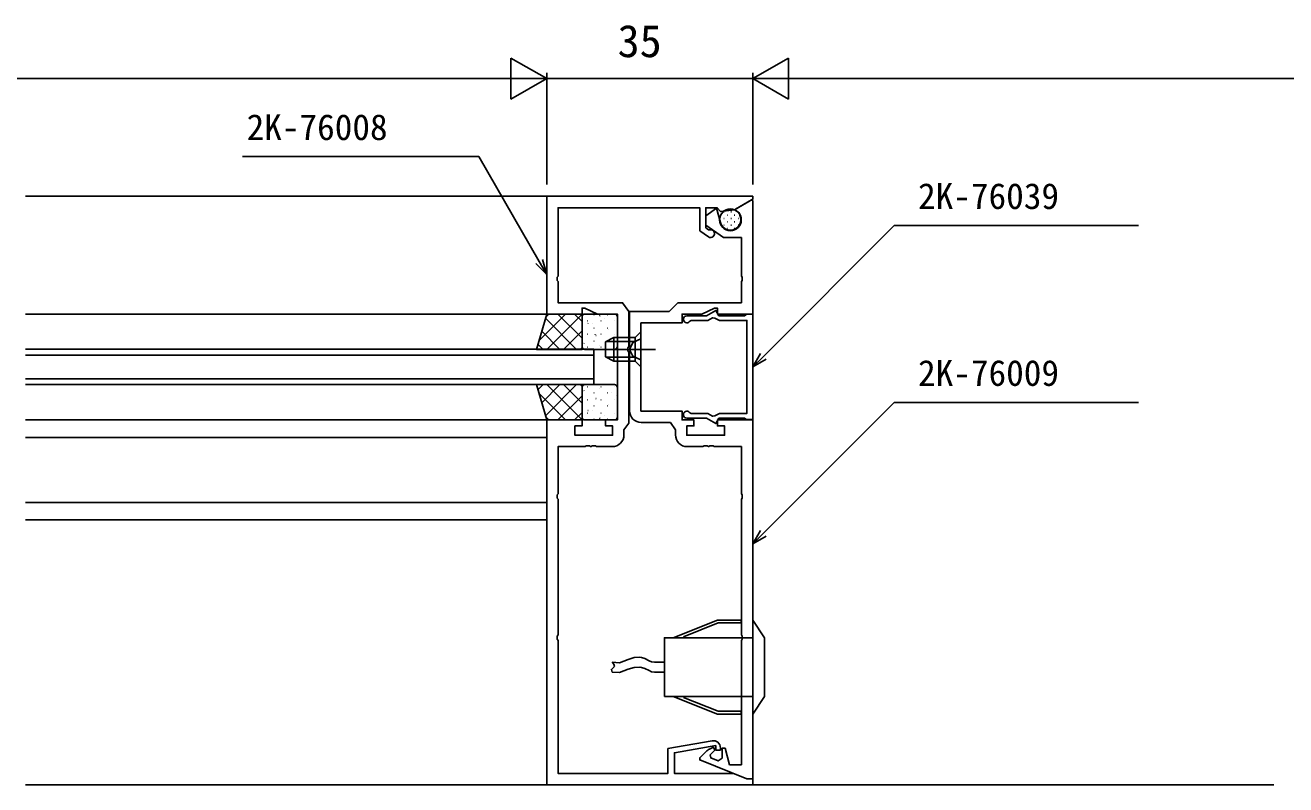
# Model space of a CAD drawing. Units: millimetres, scale not verified. Extents: x -437 to 438, y -681 to 679.
# Drawn here: x -215.2 to -1.2, y -427 to -297.9 of the extents above; entities that cross this region are included whole.
import ezdxf
from ezdxf.enums import TextEntityAlignment as Align

# ---------------------------------------------------------------- set-up
doc = ezdxf.new("R2010")
doc.units = ezdxf.units.MM
doc.header["$LTSCALE"] = 4
for name, color, linetype in [('0-2_YKK_11', 7, 'Continuous'), ('0-4_YKK_12', 2, 'Continuous'), ('0-5_YKK_13', 4, 'Continuous'), ('0-7_YKK_D', 6, 'Continuous')]:
    doc.layers.add(name, color=color, linetype=linetype)
doc.styles.add('ＭＳ ゴシック', font='')
doc.styles.get('ＭＳ ゴシック').set_extended_font_data('MS Gothic')

msp = doc.modelspace()

# ---------------------------------------------------------------- linework, layer by layer
at = {"layer": '0-2_YKK_11'}
for points in [[(-98.983, -332.714), (-99.217, -332.666), (-99.7, -332.328), (-99.7, -328.93), (-97.749, -328.93), (-97.2, -329.584), (-94.8, -329.29), (-91.7, -327.5), (-91.7, -327), (-126.7, -327), (-126.7, -347), (-120.7, -347), (-120.7, -346), (-120.2, -346), (-118.055, -347), (-114.7, -347), (-114.7, -365), (-116.7, -365), (-116.7, -366), (-115.5, -366), (-115.5, -367.6), (-121.9, -367.6), (-121.9, -366), (-120.7, -366), (-120.7, -365), (-126.7, -365)], [(-113.57, -367.53), (-113.57, -366.672), (-112.77, -365.53), (-112.77, -353.458), (-112.89, -353.275), (-112.89, -352.725), (-112.77, -352.542), (-112.77, -346.57), (-113.82, -345.07), (-124.77, -345.07), (-124.77, -341.458), (-124.89, -341.275), (-124.89, -340.725), (-124.77, -340.542), (-124.77, -328.93), (-100.7, -328.93), (-100.7, -332.848), (-99.223, -333.882)], [(-97.19, -331.453), (-97.847, -329.002), (-99.7, -330.3), (-99.7, -331.899), (-96.7, -334), (-93.63, -334), (-93.63, -340.542), (-93.51, -340.725), (-93.51, -341.275), (-93.63, -341.458), (-93.63, -345.07), (-104.4, -345.07), (-105.9, -346.57), (-112.63, -346.57), (-112.63, -352.542), (-112.51, -352.725), (-112.51, -353.275), (-112.63, -353.458), (-112.63, -363.43)], [(-91.7, -426), (-91.7, -365), (-97.7, -365), (-97.7, -366), (-96.5, -366), (-96.5, -367.6), (-102.9, -367.6), (-102.9, -366), (-101.7, -366), (-101.7, -365), (-103.7, -365), (-103.7, -363.5), (-110.7, -363.5), (-110.7, -348.5), (-103.7, -348.5), (-103.7, -347), (-100.345, -347), (-98.2, -346), (-97.7, -346), (-97.7, -347), (-91.7, -347), (-91.7, -327.731), (-91.9, -327.615), (-94.649, -329.203), (-94.649, -329.434), (-94.009, -329.804), (-93.81, -330.547)], [(-102.9, -347.3), (-99.551, -347.3), (-97.975, -346.39), (-97.45, -347.3), (-93.133, -347.3), (-92.873, -347.15), (-92.7, -347.05), (-91.7, -347.05)], [(-91.7, -347.05), (-91.7, -364.95), (-92.7, -364.95), (-92.873, -364.85), (-93.133, -364.7), (-97.45, -364.7), (-97.975, -365.61), (-99.551, -364.7), (-102.9, -364.7)], [(-102.401, -363.767), (-102.152, -363.9), (-99.337, -363.9), (-98.519, -364.372), (-98.13, -364.294), (-97.335, -363.9), (-92.7, -363.9), (-92.7, -348.1), (-97.335, -348.1), (-98.13, -347.706), (-98.519, -347.628), (-99.337, -348.1), (-102.152, -348.1), (-102.401, -348.233)], [(-126.7, -365), (-126.7, -427), (-91.7, -427), (-91.7, -426), (-92.7, -426), (-95.002, -425.07), (-105, -425.07), (-105, -421.559), (-98, -420.325), (-98, -421.1), (-97.2, -421.1), (-97.2, -420.7)], [(-110.63, -365.43), (-105.7, -365.43), (-104.83, -366.672), (-104.83, -367.53)], [(-98.608, -419.518), (-106.1, -420.839), (-106.1, -425.07), (-124.77, -425.07), (-124.77, -402.458), (-124.89, -402.275), (-124.89, -401.725), (-124.77, -401.542), (-124.77, -378.458), (-124.89, -378.275), (-124.89, -377.725), (-124.77, -377.542), (-124.77, -369.53), (-120.158, -369.53), (-119.975, -369.41), (-119.425, -369.41), (-119.242, -369.53), (-119.158, -369.53), (-118.975, -369.41), (-118.425, -369.41), (-118.242, -369.53), (-115.57, -369.53)], [(-102.83, -369.53), (-100.158, -369.53), (-99.975, -369.41), (-99.425, -369.41), (-99.242, -369.53), (-99.158, -369.53), (-98.975, -369.41), (-98.425, -369.41), (-98.242, -369.53), (-93.63, -369.53), (-93.63, -377.542), (-93.51, -377.725), (-93.51, -378.275), (-93.63, -378.458), (-93.63, -401.542), (-93.51, -401.725), (-93.51, -402.275), (-93.63, -402.458), (-93.63, -423.6), (-95.65, -423.6), (-96.4, -420.8), (-96.9, -420.8), (-96.9, -422.464), (-97.605, -422.94), (-98.836, -422.442), (-98.943, -421.916), (-98.124, -421.097), (-98.355, -420.601), (-99.059, -420.93)], [(-99.628, -421.328), (-100.7, -422.4), (-100.7, -422.768), (-92.7, -426), (-91.7, -426)]]:
    msp.add_lwpolyline(points, dxfattribs=at)
for centre, radius, start, end in [((-95.5, -331), 1.75, 194.99998, 15), ((-98.85, -333.35), 0.65, 234.99999, 101.82642), ((-102.9, -347.9), 0.6, 90.00003, 326.25104), ((-110.63, -363.43), 2, 180.00001, 269.99999), ((-102.9, -364.1), 0.6, 33.74896, 269.99997), ((-115.57, -367.53), 2, 270.00001, 359.99999), ((-102.83, -367.53), 2, 180.00001, 269.99999), ((-98.4, -420.7), 1.2, 0.00002, 100), ((-98.214, -422.742), 2, 115, 135.00001)]:
    msp.add_arc(centre, radius, start, end, dxfattribs=at)
at = {"layer": '0-4_YKK_12'}
for p, q in [((-215.2, -327), (-126.4, -327)), ((-215.2, -346.999), (-126.4, -346.998)), ((-215.2, -352.999), (-118.7, -352.999)), ((-118.7, -353.999), (-215.2, -353.999)), ((-215.2, -357.999), (-118.7, -357.999)), ((-215.2, -365.001), (-126.4, -365)), ((-215.2, -368.001), (-126.739, -368)), ((-215.2, -379.001), (-126.7, -379)), ((-215.2, -382.001), (-126.7, -382)), ((-215.2, -427), (-3.2, -427))]:
    msp.add_line(p, q, dxfattribs=at)
msp.add_lwpolyline([(-118.7, -352.999), (-118.7, -358.999), (-215.2, -358.999)], dxfattribs=at)
at = {"layer": '0-5_YKK_13'}
for p, q in [((-97.274, -331.36), (-97.194, -331.36)), ((-96.628, -329.662), (-96.548, -329.662)), ((-96.628, -330.794), (-96.548, -330.794)), ((-96.062, -330.228), (-95.982, -330.228)), ((-96.062, -331.36), (-95.982, -331.36)), ((-95.416, -329.662), (-95.336, -329.662)), ((-95.416, -330.794), (-95.336, -330.794)), ((-94.85, -330.228), (-94.77, -330.228)), ((-94.85, -331.36), (-94.77, -331.36)), ((-94.204, -330.794), (-94.124, -330.794)), ((-96.628, -331.926), (-96.548, -331.926)), ((-96.062, -332.492), (-95.982, -332.492)), ((-95.416, -331.926), (-95.336, -331.926)), ((-94.85, -332.492), (-94.77, -332.492)), ((-94.204, -331.926), (-94.124, -331.926)), ((-123.507, -347), (-127.998, -351.491)), ((-126.907, -347.716), (-121.623, -353)), ((-126.335, -347), (-126.848, -347.513)), ((-120.7, -347.022), (-126.678, -353)), ((-124.794, -347), (-120.7, -351.094)), ((-121.966, -347), (-120.7, -348.266)), ((-120.7, -352.5), (-120.7, -347.5)), ((-120.2, -347), (-115.2, -347)), ((-119.727, -348.166), (-119.764, -348.166)), ((-119.655, -348.579), (-119.718, -348.62)), ((-118.952, -348.547), (-118.959, -348.549)), ((-118.658, -347.135), (-118.695, -347.135)), ((-117.638, -347.244), (-117.701, -347.285)), ((-117.447, -348.166), (-117.484, -348.166)), ((-116.859, -347.806), (-116.866, -347.808)), ((-116.378, -347.135), (-116.415, -347.135)), ((-115.167, -348.166), (-115.204, -348.166)), ((-114.7, -347.5), (-114.7, -352.5)), ((-127.541, -349.91), (-124.451, -353)), ((-120.7, -349.85), (-123.85, -353)), ((-119.727, -350.409), (-119.764, -350.409)), ((-118.658, -349.377), (-118.695, -349.377)), ((-118.467, -350.506), (-118.475, -350.509)), ((-118.302, -350.621), (-118.364, -350.663)), ((-117.447, -350.409), (-117.484, -350.409)), ((-116.7, -351.7), (-115.3, -351)), ((-116.378, -349.377), (-116.415, -349.377)), ((-116.127, -349.677), (-116.134, -349.68)), ((-111.7, -351), (-115.3, -351)), ((-115.167, -350.409), (-115.204, -350.409)), ((-128.175, -352.105), (-127.28, -353)), ((-120.7, -352.679), (-121.021, -353)), ((-120.56, -351.247), (-120.567, -351.25)), ((-120.319, -351.956), (-120.381, -351.998)), ((-115.2, -353), (-120.2, -353)), ((-119.727, -352.651), (-119.764, -352.651)), ((-108.2, -353), (-119.2, -353)), ((-118.658, -351.62), (-118.695, -351.62)), ((-117.735, -352.378), (-117.743, -352.38)), ((-117.447, -352.651), (-117.484, -352.651)), ((-116.7, -354.3), (-116.7, -351.7)), ((-111.7, -351.654), (-116.609, -351.654)), ((-116.378, -351.62), (-116.415, -351.62)), ((-115.678, -351.649), (-115.685, -351.652)), ((-115.167, -352.651), (-115.204, -352.651)), ((-114.7, -351.176), (-114.762, -351.217)), ((-116.7, -354.3), (-115.3, -355)), ((-111.7, -354.346), (-116.609, -354.346)), ((-110.7, -356), (-111.7, -355)), ((-128.175, -359.895), (-127.28, -359)), ((-127.541, -362.09), (-124.451, -359)), ((-126.907, -364.284), (-121.623, -359)), ((-120.7, -364.978), (-126.678, -359)), ((-120.7, -362.15), (-123.85, -359)), ((-120.7, -359.321), (-121.021, -359)), ((-120.7, -359.5), (-120.7, -364.5)), ((-115.2, -359), (-120.2, -359)), ((-119.727, -359.349), (-119.764, -359.349)), ((-117.447, -359.349), (-117.484, -359.349)), ((-115.167, -359.349), (-115.204, -359.349)), ((-114.7, -364.5), (-114.7, -359.5)), ((-123.507, -365), (-127.998, -360.509)), ((-124.794, -365), (-120.7, -360.906)), ((-120.56, -360.753), (-120.567, -360.75)), ((-120.319, -360.044), (-120.381, -360.002)), ((-119.727, -361.591), (-119.764, -361.591)), ((-118.658, -360.38), (-118.695, -360.38)), ((-118.467, -361.494), (-118.475, -361.491)), ((-118.302, -361.379), (-118.364, -361.337)), ((-117.735, -359.622), (-117.743, -359.62)), ((-117.447, -361.591), (-117.484, -361.591)), ((-116.378, -360.38), (-116.415, -360.38)), ((-115.678, -360.351), (-115.685, -360.348)), ((-115.167, -361.591), (-115.204, -361.591)), ((-114.7, -360.824), (-114.762, -360.783)), ((-121.966, -365), (-120.7, -363.734)), ((-119.727, -363.834), (-119.764, -363.834)), ((-119.655, -363.421), (-119.718, -363.38)), ((-118.952, -363.453), (-118.959, -363.451)), ((-118.658, -362.623), (-118.695, -362.623)), ((-117.447, -363.834), (-117.484, -363.834)), ((-116.378, -362.623), (-116.415, -362.623)), ((-116.127, -362.323), (-116.134, -362.32)), ((-115.167, -363.834), (-115.204, -363.834)), ((-126.335, -365), (-126.848, -364.487)), ((-120.2, -365), (-115.2, -365)), ((-118.658, -364.865), (-118.695, -364.865)), ((-117.638, -364.756), (-117.701, -364.715)), ((-116.859, -364.194), (-116.866, -364.192)), ((-116.378, -364.865), (-116.415, -364.865)), ((-97.7, -399), (-105.2, -402)), ((-103.477, -401.849), (-97.604, -399.5)), ((-93.7, -399), (-97.7, -399)), ((-93.7, -399.5), (-97.604, -399.5)), ((-93.7, -399), (-93.7, -399.5)), ((-91.7, -399), (-91.7, -415)), ((-91.7, -399), (-89.7, -402)), ((-93.7, -402), (-91.7, -402)), ((-89.7, -402), (-89.7, -412)), ((-108.367, -406.166), (-106.7, -406.166)), ((-108.367, -407.833), (-106.7, -407.833)), ((-93.7, -412), (-106.7, -412)), ((-97.7, -415), (-105.2, -412)), ((-103.477, -412.151), (-97.604, -414.5)), ((-93.7, -412), (-91.7, -412)), ((-91.7, -415), (-89.7, -412)), ((-93.7, -415), (-97.7, -415)), ((-93.7, -414.5), (-97.604, -414.5)), ((-93.7, -415), (-93.7, -414.5))]:
    msp.add_line(p, q, dxfattribs=at)
for points in [[(-126.7, -347), (-120.7, -347), (-120.7, -353), (-128.434, -353)], [(-126.7, -365), (-120.7, -365), (-120.7, -359), (-128.434, -359)]]:
    msp.add_lwpolyline(points, close=True, dxfattribs=at)
for points in [[(-111.7, -355), (-115.3, -355), (-115.3, -351)], [(-110.7, -356), (-110.7, -350), (-111.7, -351), (-111.7, -355)], [(-110.7, -351.2), (-112.043, -351.855), (-112.652, -353)], [(-110.7, -354.8), (-112.043, -354.145), (-112.652, -353)], [(-106.7, -412), (-106.7, -402), (-93.7, -402)], [(-115.585, -406.172), (-115.282, -406.475), (-115.189, -406.917), (-115.706, -407.382), (-115.585, -407.838)], [(-110.867, -405.333), (-111.861, -405.378), (-112.847, -405.679), (-114.353, -406.254), (-115.585, -406.172)], [(-108.367, -406.166), (-108.884, -406.111), (-109.308, -405.919), (-110.02, -405.564), (-110.595, -405.386), (-110.867, -405.333)], [(-108.367, -407.833), (-108.884, -407.778), (-109.308, -407.586), (-110.02, -407.23), (-110.595, -407.052), (-110.867, -407), (-111.861, -407.044), (-112.847, -407.346), (-114.353, -407.92), (-115.585, -407.838)]]:
    msp.add_lwpolyline(points, dxfattribs=at)
msp.add_circle((-95.5, -331), 1.85, dxfattribs=at)
for centre, start, end in [((-120.2, -347.5), 90, 180), ((-115.2, -347.5), 0, 90), ((-120.2, -352.5), 180, 270), ((-115.2, -352.5), 270, 0), ((-120.2, -359.5), 90, 180), ((-115.2, -359.5), 0, 90), ((-120.2, -364.5), 180, 270), ((-115.2, -364.5), 270, 0)]:
    msp.add_arc(centre, 0.5, start, end, dxfattribs=at)
at = {"layer": '0-7_YKK_D'}
for p, q in [((-126.7, -307), (-132.762, -303.5)), ((-132.762, -303.5), (-132.762, -310.5)), ((-91.7, -307), (-85.638, -303.5)), ((-85.638, -310.5), (-85.638, -303.5)), ((-126.7, -325), (-126.7, -306)), ((-126.7, -325), (-126.7, -306)), ((-91.7, -325), (-91.7, -306)), ((-91.7, -325), (-91.7, -306)), ((-133.7, -307), (-299.7, -307)), ((-126.7, -307), (-138.824, -307)), ((-126.7, -307), (-132.762, -310.5)), ((-91.7, -307), (-126.7, -307)), ((-91.7, -307), (-85.638, -310.5)), ((-91.7, -307), (-79.576, -307)), ((-84.7, -307), (301.3, -307))]:
    msp.add_line(p, q, dxfattribs=at)
for points in [[(-126.7, -340.259), (-127.975, -338.051), (-138.247, -320.259), (-178.326, -320.259)], [(-91.7, -356), (-89.897, -354.197), (-67.674, -331.974), (-26.206, -331.974)], [(-127.383, -337.709), (-126.7, -340.259), (-128.567, -338.393)], [(-89.414, -354.68), (-91.7, -356), (-90.38, -353.714)], [(-91.7, -386.057), (-89.897, -384.254), (-67.674, -362.031), (-26.206, -362.031)], [(-89.414, -384.737), (-91.7, -386.057), (-90.38, -383.771)]]:
    msp.add_lwpolyline(points, dxfattribs=at)

# ---------------------------------------------------------------- texts
at = {"layer": '0-7_YKK_D', "style": 'ＭＳ ゴシック'}
for s, height, p in [('35', 5.499, (-114.655, -305)), ('2K-76008', 4.399, (-177.649, -318.759)), ('2K-76039', 4.399, (-63.637, -330.474)), ('2K-76009', 4.399, (-63.637, -360.531))]:
    msp.add_text(s, height=height, dxfattribs=at).set_placement(p, align=Align.BOTTOM_LEFT)

doc.saveas('drawing.dxf')
